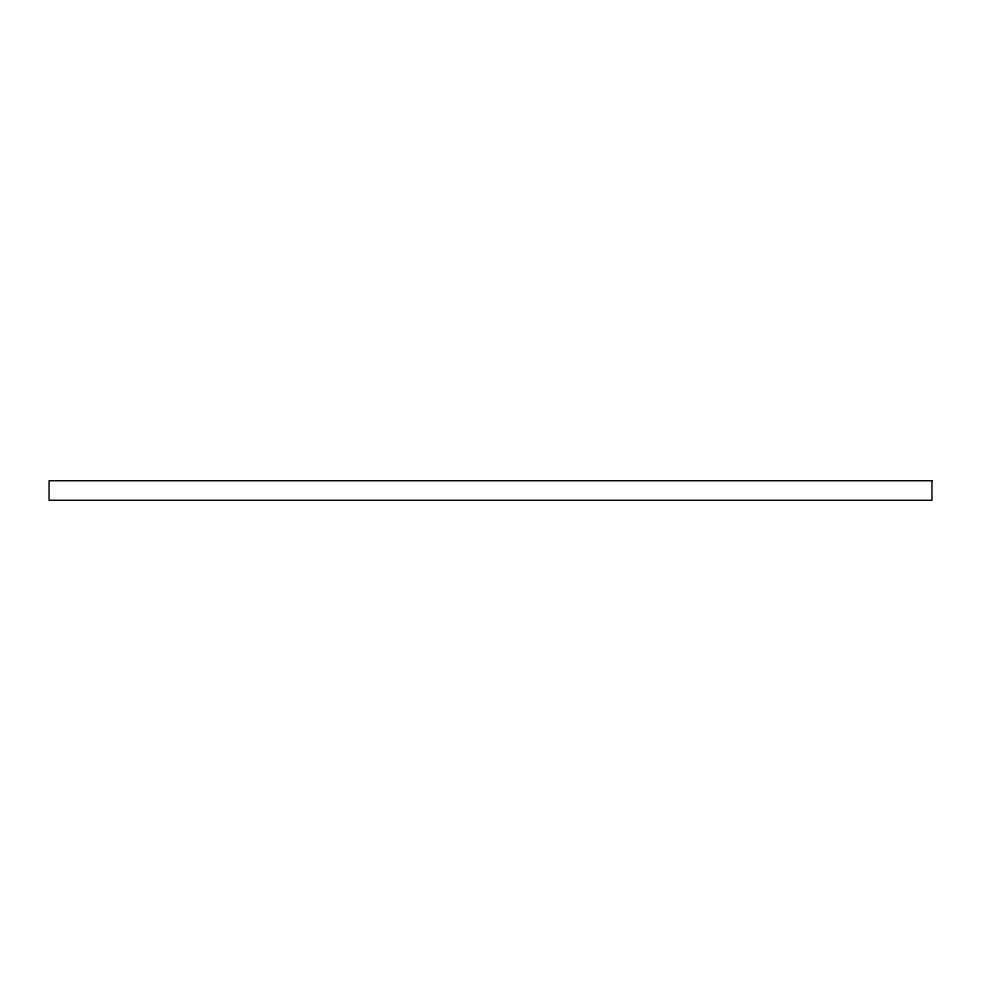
<?xml version="1.0" encoding="UTF-8"?>
<svg xmlns="http://www.w3.org/2000/svg" width="981" height="981" viewBox="0 0 981 981"><rect width="100%" height="100%" fill="white"/><g stroke="black" fill="none" stroke-linecap="round" stroke-linejoin="round"><path stroke-width="1.47" d="M931.95 480.727L49.05 480.727L49.05 500.273L931.95 500.273L931.95 480.727"/></g></svg>
